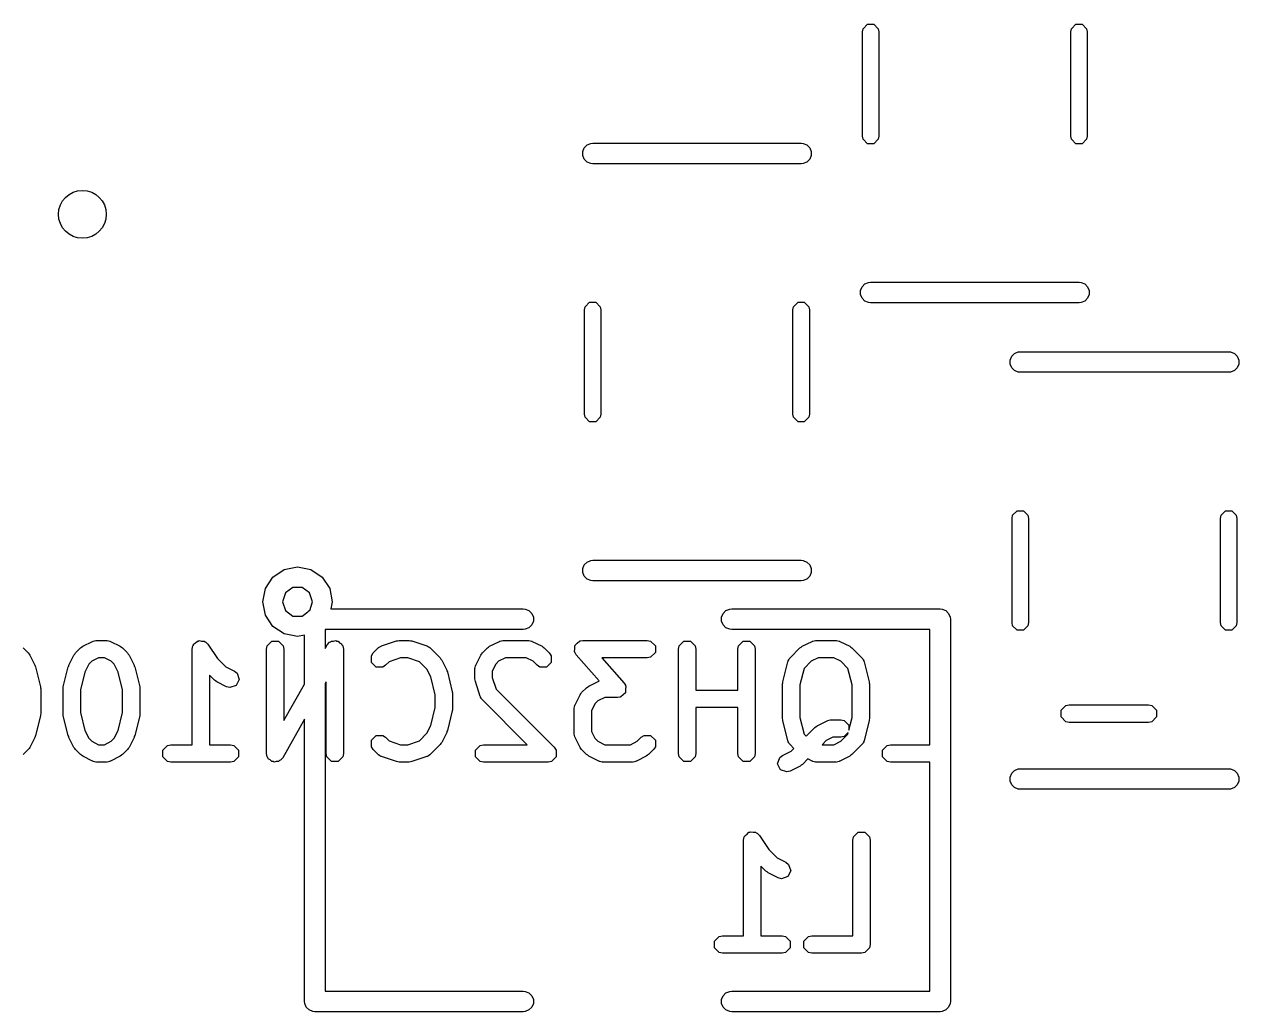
# Model space of a CAD drawing. Extents: x -2.1 to 1.78, y 0.53 to 2.72.
# Drawn here: x -0.9237 to -0.574, y 1.547 to 1.8312 of the extents above; entities that cross this region are included whole.
import ezdxf

# ---------------------------------------------------------------- set-up
doc = ezdxf.new("R2010")
doc.units = 0
doc.header["$MEASUREMENT"] = 0
doc.layers.add('BLACK', color=7, linetype='CONTINUOUS')

msp = doc.modelspace()

# ---------------------------------------------------------------- linework, layer by layer
at = {"layer": 'BLACK', "linetype": 'CONTINUOUS'}
for p, q in [((-0.68236, 1.829), (-0.68218, 1.8299)), ((-0.68236, 1.799), (-0.68236, 1.829)), ((-0.68218, 1.8299), (-0.6809, 1.83118)), ((-0.6809, 1.83118), (-0.6791, 1.83118)), ((-0.6791, 1.83118), (-0.67782, 1.8299)), ((-0.67782, 1.8299), (-0.67764, 1.829)), ((-0.67764, 1.829), (-0.67764, 1.799)), ((-0.62236, 1.829), (-0.62218, 1.8299)), ((-0.62236, 1.799), (-0.62236, 1.829)), ((-0.62218, 1.8299), (-0.6209, 1.83118)), ((-0.6209, 1.83118), (-0.6191, 1.83118)), ((-0.6191, 1.83118), (-0.61782, 1.8299)), ((-0.61782, 1.8299), (-0.61764, 1.829)), ((-0.61764, 1.829), (-0.61764, 1.799)), ((-0.68218, 1.79809), (-0.68236, 1.799)), ((-0.6809, 1.79681), (-0.68218, 1.79809)), ((-0.67782, 1.79809), (-0.6791, 1.79681)), ((-0.67764, 1.799), (-0.67782, 1.79809)), ((-0.62218, 1.79809), (-0.62236, 1.799)), ((-0.6209, 1.79681), (-0.62218, 1.79809)), ((-0.61782, 1.79809), (-0.6191, 1.79681)), ((-0.61764, 1.799), (-0.61782, 1.79809)), ((-0.7629, 1.79457), (-0.76246, 1.79564)), ((-0.7629, 1.79342), (-0.7629, 1.79457)), ((-0.76246, 1.79564), (-0.76164, 1.79645)), ((-0.76164, 1.79645), (-0.76058, 1.79689)), ((-0.76058, 1.79689), (-0.76, 1.79695)), ((-0.76, 1.79695), (-0.7, 1.79695)), ((-0.7, 1.79695), (-0.69942, 1.79689)), ((-0.69942, 1.79689), (-0.69836, 1.79645)), ((-0.69836, 1.79645), (-0.69754, 1.79564)), ((-0.69754, 1.79564), (-0.6971, 1.79457)), ((-0.6971, 1.79457), (-0.6971, 1.79342)), ((-0.6791, 1.79681), (-0.6809, 1.79681)), ((-0.6191, 1.79681), (-0.6209, 1.79681)), ((-0.76246, 1.79236), (-0.7629, 1.79342)), ((-0.76164, 1.79154), (-0.76246, 1.79236)), ((-0.76058, 1.7911), (-0.76164, 1.79154)), ((-0.76, 1.79104), (-0.76058, 1.7911)), ((-0.7, 1.79104), (-0.76, 1.79104)), ((-0.69942, 1.7911), (-0.7, 1.79104)), ((-0.69836, 1.79154), (-0.69942, 1.7911)), ((-0.69754, 1.79236), (-0.69836, 1.79154)), ((-0.6971, 1.79342), (-0.69754, 1.79236)), ((-0.6829, 1.75457), (-0.68246, 1.75564)), ((-0.68246, 1.75564), (-0.68164, 1.75645)), ((-0.68164, 1.75645), (-0.68058, 1.75689)), ((-0.68058, 1.75689), (-0.68, 1.75695)), ((-0.68, 1.75695), (-0.62, 1.75695)), ((-0.62, 1.75695), (-0.61942, 1.75689)), ((-0.61942, 1.75689), (-0.61836, 1.75645)), ((-0.61836, 1.75645), (-0.61754, 1.75564)), ((-0.61754, 1.75564), (-0.6171, 1.75457)), ((-0.6829, 1.75342), (-0.6829, 1.75457)), ((-0.68246, 1.75236), (-0.6829, 1.75342)), ((-0.68164, 1.75154), (-0.68246, 1.75236)), ((-0.61754, 1.75236), (-0.61836, 1.75154)), ((-0.6171, 1.75342), (-0.61754, 1.75236)), ((-0.6171, 1.75457), (-0.6171, 1.75342)), ((-0.76236, 1.749), (-0.76218, 1.7499)), ((-0.76236, 1.719), (-0.76236, 1.749)), ((-0.76218, 1.7499), (-0.7609, 1.75118)), ((-0.7609, 1.75118), (-0.7591, 1.75118)), ((-0.7591, 1.75118), (-0.75782, 1.7499)), ((-0.75782, 1.7499), (-0.75764, 1.749)), ((-0.75764, 1.749), (-0.75764, 1.719)), ((-0.70236, 1.749), (-0.70218, 1.7499)), ((-0.70236, 1.719), (-0.70236, 1.749)), ((-0.70218, 1.7499), (-0.7009, 1.75118)), ((-0.7009, 1.75118), (-0.6991, 1.75118)), ((-0.6991, 1.75118), (-0.69782, 1.7499)), ((-0.69782, 1.7499), (-0.69764, 1.749)), ((-0.69764, 1.749), (-0.69764, 1.719)), ((-0.68058, 1.7511), (-0.68164, 1.75154)), ((-0.68, 1.75104), (-0.68058, 1.7511)), ((-0.62, 1.75104), (-0.68, 1.75104)), ((-0.61942, 1.7511), (-0.62, 1.75104)), ((-0.61836, 1.75154), (-0.61942, 1.7511)), ((-0.63983, 1.73457), (-0.63938, 1.73564)), ((-0.63983, 1.73342), (-0.63983, 1.73457)), ((-0.63938, 1.73564), (-0.63857, 1.73645)), ((-0.63857, 1.73645), (-0.63751, 1.73689)), ((-0.63751, 1.73689), (-0.63693, 1.73695)), ((-0.63693, 1.73695), (-0.57693, 1.73695)), ((-0.57693, 1.73695), (-0.57635, 1.73689)), ((-0.57635, 1.73689), (-0.57529, 1.73645)), ((-0.57529, 1.73645), (-0.57447, 1.73564)), ((-0.57447, 1.73564), (-0.57403, 1.73457)), ((-0.57403, 1.73457), (-0.57403, 1.73342)), ((-0.63938, 1.73236), (-0.63983, 1.73342)), ((-0.63857, 1.73154), (-0.63938, 1.73236)), ((-0.63751, 1.7311), (-0.63857, 1.73154)), ((-0.63693, 1.73104), (-0.63751, 1.7311)), ((-0.57693, 1.73104), (-0.63693, 1.73104)), ((-0.57635, 1.7311), (-0.57693, 1.73104)), ((-0.57529, 1.73154), (-0.57635, 1.7311)), ((-0.57447, 1.73236), (-0.57529, 1.73154)), ((-0.57403, 1.73342), (-0.57447, 1.73236)), ((-0.76218, 1.71809), (-0.76236, 1.719)), ((-0.7609, 1.71681), (-0.76218, 1.71809)), ((-0.7591, 1.71681), (-0.7609, 1.71681)), ((-0.75782, 1.71809), (-0.7591, 1.71681)), ((-0.75764, 1.719), (-0.75782, 1.71809)), ((-0.70218, 1.71809), (-0.70236, 1.719)), ((-0.7009, 1.71681), (-0.70218, 1.71809)), ((-0.6991, 1.71681), (-0.7009, 1.71681)), ((-0.69782, 1.71809), (-0.6991, 1.71681)), ((-0.69764, 1.719), (-0.69782, 1.71809)), ((-0.63929, 1.689), (-0.63911, 1.6899)), ((-0.63929, 1.659), (-0.63929, 1.689)), ((-0.63911, 1.6899), (-0.63783, 1.69118)), ((-0.63783, 1.69118), (-0.63603, 1.69118)), ((-0.63603, 1.69118), (-0.63475, 1.6899)), ((-0.63475, 1.6899), (-0.63457, 1.689)), ((-0.63457, 1.689), (-0.63457, 1.659)), ((-0.57929, 1.689), (-0.57911, 1.6899)), ((-0.57929, 1.659), (-0.57929, 1.689)), ((-0.57911, 1.6899), (-0.57783, 1.69118)), ((-0.57783, 1.69118), (-0.57603, 1.69118)), ((-0.57603, 1.69118), (-0.57475, 1.6899)), ((-0.57475, 1.6899), (-0.57457, 1.689)), ((-0.57457, 1.689), (-0.57457, 1.659)), ((-0.84884, 1.67426), (-0.845, 1.67502)), ((-0.845, 1.67502), (-0.84116, 1.67426)), ((-0.7629, 1.67457), (-0.76246, 1.67564)), ((-0.76246, 1.67564), (-0.76164, 1.67645)), ((-0.76164, 1.67645), (-0.76058, 1.67689)), ((-0.76058, 1.67689), (-0.76, 1.67695)), ((-0.76, 1.67695), (-0.7, 1.67695)), ((-0.7, 1.67695), (-0.69942, 1.67689)), ((-0.69942, 1.67689), (-0.69836, 1.67645)), ((-0.69836, 1.67645), (-0.69754, 1.67564)), ((-0.69754, 1.67564), (-0.6971, 1.67457)), ((-0.85426, 1.66884), (-0.85209, 1.67209)), ((-0.85209, 1.67209), (-0.84884, 1.67426)), ((-0.84116, 1.67426), (-0.83791, 1.67209)), ((-0.83791, 1.67209), (-0.83574, 1.66884)), ((-0.7629, 1.67342), (-0.7629, 1.67457)), ((-0.76246, 1.67236), (-0.7629, 1.67342)), ((-0.76164, 1.67154), (-0.76246, 1.67236)), ((-0.76058, 1.6711), (-0.76164, 1.67154)), ((-0.69836, 1.67154), (-0.69942, 1.6711)), ((-0.69754, 1.67236), (-0.69836, 1.67154)), ((-0.6971, 1.67342), (-0.69754, 1.67236)), ((-0.6971, 1.67457), (-0.6971, 1.67342)), ((-0.85502, 1.665), (-0.85426, 1.66884)), ((-0.84634, 1.66912), (-0.8485, 1.66755)), ((-0.84366, 1.66912), (-0.84634, 1.66912)), ((-0.8415, 1.66755), (-0.84366, 1.66912)), ((-0.83574, 1.66884), (-0.83498, 1.665)), ((-0.76, 1.67104), (-0.76058, 1.6711)), ((-0.7, 1.67104), (-0.76, 1.67104)), ((-0.69942, 1.6711), (-0.7, 1.67104)), ((-0.85426, 1.66116), (-0.85502, 1.665)), ((-0.8485, 1.66755), (-0.84933, 1.665)), ((-0.84933, 1.665), (-0.8485, 1.66245)), ((-0.84067, 1.665), (-0.8415, 1.66755)), ((-0.84147, 1.66252), (-0.84067, 1.665)), ((-0.83498, 1.665), (-0.83538, 1.66295)), ((-0.85209, 1.65791), (-0.85426, 1.66116)), ((-0.8485, 1.66245), (-0.84634, 1.66088)), ((-0.84634, 1.66088), (-0.84366, 1.66088)), ((-0.84366, 1.66088), (-0.84202, 1.66207)), ((-0.84202, 1.66207), (-0.84164, 1.66246)), ((-0.84164, 1.66246), (-0.84147, 1.66252)), ((-0.83538, 1.66295), (-0.78, 1.66295)), ((-0.78, 1.66295), (-0.77942, 1.6629)), ((-0.77942, 1.6629), (-0.77836, 1.66246)), ((-0.77836, 1.66246), (-0.77754, 1.66164)), ((-0.77754, 1.66164), (-0.7771, 1.66058)), ((-0.7229, 1.66058), (-0.72246, 1.66164)), ((-0.72246, 1.66164), (-0.72164, 1.66246)), ((-0.72164, 1.66246), (-0.72058, 1.6629)), ((-0.72058, 1.6629), (-0.72, 1.66295)), ((-0.72, 1.66295), (-0.66, 1.66295)), ((-0.66, 1.66295), (-0.65942, 1.6629)), ((-0.65942, 1.6629), (-0.65836, 1.66246)), ((-0.65836, 1.66246), (-0.65754, 1.66164)), ((-0.65754, 1.66164), (-0.6571, 1.66058)), ((-0.84884, 1.65574), (-0.85209, 1.65791)), ((-0.77836, 1.65754), (-0.77942, 1.6571)), ((-0.77754, 1.65836), (-0.77836, 1.65754)), ((-0.7771, 1.65942), (-0.77754, 1.65836)), ((-0.7771, 1.66058), (-0.7771, 1.65942)), ((-0.7229, 1.65942), (-0.7229, 1.66058)), ((-0.72246, 1.65836), (-0.7229, 1.65942)), ((-0.72164, 1.65754), (-0.72246, 1.65836)), ((-0.72058, 1.6571), (-0.72164, 1.65754)), ((-0.6571, 1.66058), (-0.65705, 1.66)), ((-0.65705, 1.66), (-0.65705, 1.55)), ((-0.63911, 1.65809), (-0.63929, 1.659)), ((-0.63783, 1.65681), (-0.63911, 1.65809)), ((-0.63475, 1.65809), (-0.63603, 1.65681)), ((-0.63457, 1.659), (-0.63475, 1.65809)), ((-0.57911, 1.65809), (-0.57929, 1.659)), ((-0.57783, 1.65681), (-0.57911, 1.65809)), ((-0.57475, 1.65809), (-0.57603, 1.65681)), ((-0.57457, 1.659), (-0.57475, 1.65809)), ((-0.90381, 1.65369), (-0.90342, 1.65377)), ((-0.90342, 1.65377), (-0.90303, 1.65388)), ((-0.90303, 1.65388), (-0.90298, 1.65386)), ((-0.90298, 1.65386), (-0.90286, 1.65388)), ((-0.90286, 1.65388), (-0.9, 1.65388)), ((-0.9, 1.65388), (-0.89988, 1.65386)), ((-0.89988, 1.65386), (-0.89982, 1.65388)), ((-0.89982, 1.65388), (-0.89944, 1.65377)), ((-0.89944, 1.65377), (-0.89904, 1.65369)), ((-0.87356, 1.65369), (-0.87334, 1.65383)), ((-0.87334, 1.65383), (-0.87263, 1.65369)), ((-0.845, 1.65498), (-0.84884, 1.65574)), ((-0.84295, 1.65538), (-0.845, 1.65498)), ((-0.84295, 1.64125), (-0.84295, 1.65538)), ((-0.78, 1.65705), (-0.83705, 1.65705)), ((-0.83705, 1.65705), (-0.83705, 1.65159)), ((-0.8346, 1.65369), (-0.83397, 1.65386)), ((-0.83397, 1.65386), (-0.83367, 1.65369)), ((-0.82079, 1.65232), (-0.8165, 1.65375)), ((-0.8165, 1.65375), (-0.81611, 1.6538)), ((-0.81611, 1.6538), (-0.81571, 1.65388)), ((-0.81571, 1.65388), (-0.81286, 1.65388)), ((-0.81286, 1.65388), (-0.81246, 1.6538)), ((-0.81246, 1.6538), (-0.81207, 1.65375)), ((-0.81207, 1.65375), (-0.80778, 1.65232)), ((-0.78667, 1.65369), (-0.78628, 1.65377)), ((-0.78628, 1.65377), (-0.78589, 1.65388)), ((-0.78589, 1.65388), (-0.78584, 1.65386)), ((-0.78584, 1.65386), (-0.78571, 1.65388)), ((-0.78571, 1.65388), (-0.77857, 1.65388)), ((-0.77942, 1.6571), (-0.78, 1.65705)), ((-0.77857, 1.65388), (-0.77845, 1.65386)), ((-0.77845, 1.65386), (-0.77839, 1.65388)), ((-0.77839, 1.65388), (-0.77801, 1.65377)), ((-0.77801, 1.65377), (-0.77761, 1.65369)), ((-0.7637, 1.65371), (-0.76366, 1.65375)), ((-0.76366, 1.65375), (-0.76355, 1.65374)), ((-0.76355, 1.65374), (-0.76286, 1.65388)), ((-0.76286, 1.65388), (-0.74429, 1.65388)), ((-0.74429, 1.65388), (-0.74333, 1.65369)), ((-0.72, 1.65705), (-0.72058, 1.6571)), ((-0.66295, 1.65705), (-0.72, 1.65705)), ((-0.69667, 1.65369), (-0.69628, 1.65377)), ((-0.69628, 1.65377), (-0.69589, 1.65388)), ((-0.69589, 1.65388), (-0.69584, 1.65386)), ((-0.69584, 1.65386), (-0.69571, 1.65388)), ((-0.69571, 1.65388), (-0.69, 1.65388)), ((-0.69, 1.65388), (-0.68988, 1.65386)), ((-0.68988, 1.65386), (-0.68982, 1.65388)), ((-0.68982, 1.65388), (-0.68944, 1.65377)), ((-0.68944, 1.65377), (-0.68904, 1.65369)), ((-0.66295, 1.62388), (-0.66295, 1.65705)), ((-0.63603, 1.65681), (-0.63783, 1.65681)), ((-0.57603, 1.65681), (-0.57783, 1.65681)), ((-0.92395, 1.65172), (-0.92252, 1.65029)), ((-0.92252, 1.65029), (-0.9223, 1.64996)), ((-0.90913, 1.64996), (-0.90891, 1.65029)), ((-0.90891, 1.65029), (-0.90748, 1.65172)), ((-0.90748, 1.65172), (-0.90715, 1.65194)), ((-0.90715, 1.65194), (-0.90683, 1.65219)), ((-0.90683, 1.65219), (-0.90398, 1.65362)), ((-0.90398, 1.65362), (-0.90385, 1.65365)), ((-0.90385, 1.65365), (-0.90381, 1.65369)), ((-0.89904, 1.65369), (-0.899, 1.65365)), ((-0.899, 1.65365), (-0.89888, 1.65362)), ((-0.89888, 1.65362), (-0.89602, 1.65219)), ((-0.89602, 1.65219), (-0.89571, 1.65194)), ((-0.89571, 1.65194), (-0.89538, 1.65172)), ((-0.89538, 1.65172), (-0.89395, 1.65029)), ((-0.89395, 1.65029), (-0.89372, 1.64996)), ((-0.87536, 1.65138), (-0.87517, 1.65234)), ((-0.87536, 1.62388), (-0.87536, 1.65138)), ((-0.87517, 1.65234), (-0.87498, 1.65252)), ((-0.87498, 1.65252), (-0.87493, 1.65277)), ((-0.87493, 1.65277), (-0.87433, 1.65318)), ((-0.87433, 1.65318), (-0.87381, 1.65369)), ((-0.87381, 1.65369), (-0.87356, 1.65369)), ((-0.87263, 1.65369), (-0.8719, 1.65369)), ((-0.8719, 1.65369), (-0.87172, 1.65351)), ((-0.87172, 1.65351), (-0.87147, 1.65346)), ((-0.87147, 1.65346), (-0.87078, 1.65277)), ((-0.87078, 1.65277), (-0.86806, 1.64869)), ((-0.85393, 1.65138), (-0.85374, 1.65234)), ((-0.85393, 1.62138), (-0.85393, 1.65138)), ((-0.85374, 1.65234), (-0.85239, 1.65369)), ((-0.85239, 1.65369), (-0.85047, 1.65369)), ((-0.85047, 1.65369), (-0.84912, 1.65234)), ((-0.84912, 1.65234), (-0.84893, 1.65138)), ((-0.84893, 1.65138), (-0.84893, 1.6308)), ((-0.83705, 1.65159), (-0.83646, 1.65262)), ((-0.83646, 1.65262), (-0.83582, 1.65336)), ((-0.83582, 1.65336), (-0.83549, 1.65345)), ((-0.83549, 1.65345), (-0.83524, 1.65369)), ((-0.83524, 1.65369), (-0.8346, 1.65369)), ((-0.83367, 1.65369), (-0.83333, 1.65369)), ((-0.83333, 1.65369), (-0.83287, 1.65323)), ((-0.83287, 1.65323), (-0.83231, 1.65291)), ((-0.83231, 1.65291), (-0.83222, 1.65258)), ((-0.83222, 1.65258), (-0.83198, 1.65234)), ((-0.83198, 1.65234), (-0.83179, 1.65138)), ((-0.83179, 1.65138), (-0.83179, 1.62138)), ((-0.82374, 1.64948), (-0.8232, 1.65029)), ((-0.8232, 1.65029), (-0.82177, 1.65172)), ((-0.82177, 1.65172), (-0.82166, 1.65179)), ((-0.82166, 1.65179), (-0.82164, 1.65184)), ((-0.82164, 1.65184), (-0.82129, 1.65204)), ((-0.82129, 1.65204), (-0.82096, 1.65226)), ((-0.82096, 1.65226), (-0.8209, 1.65226)), ((-0.8209, 1.65226), (-0.82079, 1.65232)), ((-0.80778, 1.65232), (-0.80767, 1.65226)), ((-0.80767, 1.65226), (-0.80761, 1.65226)), ((-0.80761, 1.65226), (-0.80728, 1.65204)), ((-0.80728, 1.65204), (-0.80693, 1.65184)), ((-0.80693, 1.65184), (-0.80691, 1.65179)), ((-0.80691, 1.65179), (-0.8068, 1.65172)), ((-0.8068, 1.65172), (-0.80395, 1.64886)), ((-0.79199, 1.64996), (-0.79177, 1.65029)), ((-0.79177, 1.65029), (-0.79034, 1.65172)), ((-0.79034, 1.65172), (-0.79001, 1.65194)), ((-0.79001, 1.65194), (-0.78969, 1.65219)), ((-0.78969, 1.65219), (-0.78683, 1.65362)), ((-0.78683, 1.65362), (-0.78671, 1.65365)), ((-0.78671, 1.65365), (-0.78667, 1.65369)), ((-0.77761, 1.65369), (-0.77757, 1.65365)), ((-0.77757, 1.65365), (-0.77745, 1.65362)), ((-0.77745, 1.65362), (-0.7746, 1.65219)), ((-0.7746, 1.65219), (-0.77428, 1.65194)), ((-0.77428, 1.65194), (-0.77395, 1.65172)), ((-0.77395, 1.65172), (-0.77252, 1.65029)), ((-0.77252, 1.65029), (-0.77198, 1.64948)), ((-0.76523, 1.65058), (-0.76517, 1.65146)), ((-0.76517, 1.65048), (-0.76523, 1.65058)), ((-0.76517, 1.65234), (-0.7651, 1.6524)), ((-0.76517, 1.65146), (-0.76517, 1.65234)), ((-0.76517, 1.65042), (-0.76517, 1.65048)), ((-0.76509, 1.65035), (-0.76517, 1.65042)), ((-0.7651, 1.65249), (-0.76444, 1.65307)), ((-0.7651, 1.6524), (-0.7651, 1.65249)), ((-0.76474, 1.64974), (-0.76509, 1.65035)), ((-0.76444, 1.65307), (-0.76381, 1.65369)), ((-0.76381, 1.65369), (-0.7637, 1.65371)), ((-0.74333, 1.65369), (-0.74198, 1.65234)), ((-0.74198, 1.65042), (-0.74333, 1.64907)), ((-0.74198, 1.65234), (-0.74198, 1.65042)), ((-0.73536, 1.65138), (-0.73517, 1.65234)), ((-0.73536, 1.62138), (-0.73536, 1.65138)), ((-0.73517, 1.65234), (-0.73381, 1.65369)), ((-0.73381, 1.65369), (-0.7319, 1.65369)), ((-0.7319, 1.65369), (-0.73055, 1.65234)), ((-0.73055, 1.65234), (-0.73036, 1.65138)), ((-0.73036, 1.65138), (-0.73036, 1.6396)), ((-0.71821, 1.65138), (-0.71802, 1.65234)), ((-0.71821, 1.6396), (-0.71821, 1.65138)), ((-0.71802, 1.65234), (-0.71667, 1.65369)), ((-0.71667, 1.65369), (-0.71476, 1.65369)), ((-0.71476, 1.65369), (-0.7134, 1.65234)), ((-0.7134, 1.65234), (-0.71321, 1.65138)), ((-0.71321, 1.65138), (-0.71321, 1.62138)), ((-0.7032, 1.64886), (-0.70034, 1.65172)), ((-0.70034, 1.65172), (-0.70001, 1.65194)), ((-0.70001, 1.65194), (-0.69969, 1.65219)), ((-0.69969, 1.65219), (-0.69683, 1.65362)), ((-0.69683, 1.65362), (-0.69671, 1.65365)), ((-0.69671, 1.65365), (-0.69667, 1.65369)), ((-0.68904, 1.65369), (-0.689, 1.65365)), ((-0.689, 1.65365), (-0.68888, 1.65362)), ((-0.68888, 1.65362), (-0.68602, 1.65219)), ((-0.68602, 1.65219), (-0.68571, 1.65194)), ((-0.68571, 1.65194), (-0.68538, 1.65172)), ((-0.68538, 1.65172), (-0.68252, 1.64886)), ((-0.9223, 1.64996), (-0.92205, 1.64964)), ((-0.92205, 1.64964), (-0.92062, 1.64679)), ((-0.92062, 1.64679), (-0.92055, 1.64652)), ((-0.91088, 1.64652), (-0.91081, 1.64679)), ((-0.91081, 1.64679), (-0.90938, 1.64964)), ((-0.90938, 1.64964), (-0.90913, 1.64996)), ((-0.90509, 1.64704), (-0.90621, 1.64479)), ((-0.90423, 1.6479), (-0.90509, 1.64704)), ((-0.90227, 1.64888), (-0.90423, 1.6479)), ((-0.90059, 1.64888), (-0.90227, 1.64888)), ((-0.89862, 1.6479), (-0.90059, 1.64888)), ((-0.89777, 1.64704), (-0.89862, 1.6479)), ((-0.89664, 1.64479), (-0.89777, 1.64704)), ((-0.89372, 1.64996), (-0.89348, 1.64964)), ((-0.89348, 1.64964), (-0.89205, 1.64679)), ((-0.89205, 1.64679), (-0.89198, 1.64652)), ((-0.86806, 1.64869), (-0.86566, 1.64629)), ((-0.82374, 1.64757), (-0.82374, 1.64948)), ((-0.82239, 1.64621), (-0.82374, 1.64757)), ((-0.81966, 1.64676), (-0.82047, 1.64621)), ((-0.81865, 1.64777), (-0.81966, 1.64676)), ((-0.81531, 1.64888), (-0.81865, 1.64777)), ((-0.81326, 1.64888), (-0.81531, 1.64888)), ((-0.80992, 1.64777), (-0.81326, 1.64888)), ((-0.80777, 1.64561), (-0.80992, 1.64777)), ((-0.80395, 1.64886), (-0.80372, 1.64853)), ((-0.80372, 1.64853), (-0.80348, 1.64821)), ((-0.80348, 1.64821), (-0.80205, 1.64536)), ((-0.7937, 1.64666), (-0.79366, 1.64679)), ((-0.79366, 1.64679), (-0.79224, 1.64964)), ((-0.79224, 1.64964), (-0.79199, 1.64996)), ((-0.78795, 1.64704), (-0.78893, 1.64508)), ((-0.78709, 1.6479), (-0.78795, 1.64704)), ((-0.78512, 1.64888), (-0.78709, 1.6479)), ((-0.77916, 1.64888), (-0.78512, 1.64888)), ((-0.7772, 1.6479), (-0.77916, 1.64888)), ((-0.77605, 1.64676), (-0.7772, 1.6479)), ((-0.77524, 1.64621), (-0.77605, 1.64676)), ((-0.77198, 1.64757), (-0.77333, 1.64621)), ((-0.77198, 1.64948), (-0.77198, 1.64757)), ((-0.75816, 1.64222), (-0.76474, 1.64974)), ((-0.74429, 1.64888), (-0.75735, 1.64888)), ((-0.75735, 1.64888), (-0.75098, 1.6416)), ((-0.74333, 1.64907), (-0.74429, 1.64888)), ((-0.70528, 1.64199), (-0.70385, 1.6477)), ((-0.70385, 1.6477), (-0.70374, 1.64795)), ((-0.70374, 1.64805), (-0.70357, 1.64831)), ((-0.70374, 1.64795), (-0.70374, 1.64805)), ((-0.70357, 1.64831), (-0.70344, 1.64858)), ((-0.70344, 1.64858), (-0.70335, 1.64864)), ((-0.70335, 1.64864), (-0.7032, 1.64886)), ((-0.69709, 1.6479), (-0.69917, 1.64582)), ((-0.69512, 1.64888), (-0.69709, 1.6479)), ((-0.69059, 1.64888), (-0.69512, 1.64888)), ((-0.68862, 1.6479), (-0.69059, 1.64888)), ((-0.68654, 1.64582), (-0.68862, 1.6479)), ((-0.68252, 1.64886), (-0.68237, 1.64864)), ((-0.68237, 1.64864), (-0.68228, 1.64858)), ((-0.68228, 1.64858), (-0.68215, 1.64831)), ((-0.68215, 1.64831), (-0.68198, 1.64805)), ((-0.68198, 1.64805), (-0.68198, 1.64795)), ((-0.68198, 1.64795), (-0.68186, 1.6477)), ((-0.68186, 1.6477), (-0.68043, 1.64199)), ((-0.92055, 1.64652), (-0.92043, 1.64627)), ((-0.92043, 1.64627), (-0.919, 1.64056)), ((-0.91243, 1.64056), (-0.911, 1.64627)), ((-0.911, 1.64627), (-0.91088, 1.64652)), ((-0.90621, 1.64479), (-0.9075, 1.63965)), ((-0.89536, 1.63965), (-0.89664, 1.64479)), ((-0.89198, 1.64652), (-0.89186, 1.64627)), ((-0.89186, 1.64627), (-0.89043, 1.64056)), ((-0.86891, 1.64247), (-0.87036, 1.64392)), ((-0.87036, 1.64392), (-0.87036, 1.62388)), ((-0.86566, 1.64629), (-0.86317, 1.64505)), ((-0.86317, 1.64505), (-0.8624, 1.64445)), ((-0.8624, 1.64445), (-0.86179, 1.64263)), ((-0.82047, 1.64621), (-0.82239, 1.64621)), ((-0.80664, 1.64337), (-0.80777, 1.64561)), ((-0.80536, 1.63822), (-0.80664, 1.64337)), ((-0.80205, 1.64536), (-0.80198, 1.64509)), ((-0.80198, 1.64509), (-0.80186, 1.64484)), ((-0.80186, 1.64484), (-0.80043, 1.63913)), ((-0.79393, 1.64567), (-0.7939, 1.64579)), ((-0.79393, 1.64281), (-0.79393, 1.64567)), ((-0.79392, 1.64584), (-0.79382, 1.64623)), ((-0.7939, 1.64579), (-0.79392, 1.64584)), ((-0.79382, 1.64623), (-0.79374, 1.64662)), ((-0.79374, 1.64662), (-0.7937, 1.64666)), ((-0.78893, 1.64508), (-0.78893, 1.64322)), ((-0.77333, 1.64621), (-0.77524, 1.64621)), ((-0.69917, 1.64582), (-0.70036, 1.64107)), ((-0.68536, 1.64107), (-0.68654, 1.64582)), ((-0.919, 1.64056), (-0.91899, 1.64025)), ((-0.91899, 1.64025), (-0.91893, 1.63995)), ((-0.91893, 1.63995), (-0.91893, 1.63281)), ((-0.9125, 1.63995), (-0.91244, 1.64025)), ((-0.9125, 1.63281), (-0.9125, 1.63995)), ((-0.91244, 1.64025), (-0.91243, 1.64056)), ((-0.89043, 1.64056), (-0.89042, 1.64025)), ((-0.89042, 1.64025), (-0.89036, 1.63995)), ((-0.89036, 1.63995), (-0.89036, 1.63281)), ((-0.86858, 1.64225), (-0.86891, 1.64247)), ((-0.86826, 1.642), (-0.86858, 1.64225)), ((-0.8654, 1.64057), (-0.86826, 1.642)), ((-0.86446, 1.64032), (-0.8654, 1.64057)), ((-0.86265, 1.64092), (-0.86446, 1.64032)), ((-0.86179, 1.64263), (-0.86265, 1.64092)), ((-0.84893, 1.6308), (-0.84295, 1.64125)), ((-0.83679, 1.64197), (-0.83705, 1.64151)), ((-0.83705, 1.64151), (-0.83705, 1.55295)), ((-0.83679, 1.62138), (-0.83679, 1.64197)), ((-0.79385, 1.64242), (-0.79393, 1.64281)), ((-0.7938, 1.64202), (-0.79385, 1.64242)), ((-0.79237, 1.63773), (-0.7938, 1.64202)), ((-0.78893, 1.64322), (-0.78781, 1.63987)), ((-0.78781, 1.63987), (-0.77109, 1.62315)), ((-0.7632, 1.63886), (-0.76177, 1.64029)), ((-0.76177, 1.64029), (-0.76143, 1.64051)), ((-0.76143, 1.64051), (-0.76112, 1.64076)), ((-0.76112, 1.64076), (-0.75826, 1.64219)), ((-0.75826, 1.64219), (-0.75816, 1.64222)), ((-0.75098, 1.6416), (-0.75062, 1.64098)), ((-0.75062, 1.64098), (-0.75055, 1.64091)), ((-0.75055, 1.64091), (-0.75055, 1.64086)), ((-0.75055, 1.64086), (-0.75049, 1.64075)), ((-0.75049, 1.64075), (-0.75055, 1.63988)), ((-0.75055, 1.63988), (-0.75055, 1.639)), ((-0.70536, 1.64138), (-0.7053, 1.64168)), ((-0.70536, 1.63138), (-0.70536, 1.64138)), ((-0.7053, 1.64168), (-0.70528, 1.64199)), ((-0.70036, 1.64107), (-0.70036, 1.63169)), ((-0.68536, 1.63169), (-0.68536, 1.64107)), ((-0.68043, 1.64199), (-0.68042, 1.64168)), ((-0.68042, 1.64168), (-0.68036, 1.64138)), ((-0.68036, 1.64138), (-0.68036, 1.63138)), ((-0.9075, 1.63965), (-0.9075, 1.63312)), ((-0.89536, 1.63312), (-0.89536, 1.63965)), ((-0.80536, 1.63455), (-0.80536, 1.63822)), ((-0.80043, 1.63913), (-0.80042, 1.63882)), ((-0.80042, 1.63882), (-0.80036, 1.63852)), ((-0.80036, 1.63852), (-0.80036, 1.63424)), ((-0.79231, 1.63762), (-0.79237, 1.63773)), ((-0.79231, 1.63757), (-0.79231, 1.63762)), ((-0.79209, 1.63723), (-0.79231, 1.63757)), ((-0.79189, 1.63689), (-0.79209, 1.63723)), ((-0.79184, 1.63686), (-0.79189, 1.63689)), ((-0.79177, 1.63676), (-0.79184, 1.63686)), ((-0.77889, 1.62388), (-0.79177, 1.63676)), ((-0.76509, 1.63536), (-0.76366, 1.63821)), ((-0.76366, 1.63821), (-0.76342, 1.63853)), ((-0.76342, 1.63853), (-0.7632, 1.63886)), ((-0.75852, 1.63647), (-0.75937, 1.63561)), ((-0.75655, 1.63745), (-0.75852, 1.63647)), ((-0.75286, 1.63745), (-0.75655, 1.63745)), ((-0.75216, 1.63759), (-0.75286, 1.63745)), ((-0.75206, 1.63758), (-0.75216, 1.63759)), ((-0.75202, 1.63762), (-0.75206, 1.63758)), ((-0.7519, 1.63764), (-0.75202, 1.63762)), ((-0.75128, 1.63827), (-0.7519, 1.63764)), ((-0.75062, 1.63884), (-0.75128, 1.63827)), ((-0.75061, 1.63893), (-0.75062, 1.63884)), ((-0.75055, 1.639), (-0.75061, 1.63893)), ((-0.73036, 1.6396), (-0.71821, 1.6396)), ((-0.91893, 1.63281), (-0.91899, 1.63251)), ((-0.91244, 1.63251), (-0.9125, 1.63281)), ((-0.9075, 1.63312), (-0.90621, 1.62797)), ((-0.89664, 1.62797), (-0.89536, 1.63312)), ((-0.89036, 1.63281), (-0.89042, 1.63251)), ((-0.80664, 1.6294), (-0.80536, 1.63455)), ((-0.80043, 1.63363), (-0.80186, 1.62792)), ((-0.80042, 1.63394), (-0.80043, 1.63363)), ((-0.80036, 1.63424), (-0.80042, 1.63394)), ((-0.76536, 1.63424), (-0.76533, 1.63436)), ((-0.76536, 1.6271), (-0.76536, 1.63424)), ((-0.76535, 1.63442), (-0.76525, 1.6348)), ((-0.76533, 1.63436), (-0.76535, 1.63442)), ((-0.76525, 1.6348), (-0.76517, 1.6352)), ((-0.76517, 1.6352), (-0.76513, 1.63524)), ((-0.76513, 1.63524), (-0.76509, 1.63536)), ((-0.75937, 1.63561), (-0.76036, 1.63365)), ((-0.76036, 1.63365), (-0.76036, 1.62769)), ((-0.71821, 1.6346), (-0.73036, 1.6346)), ((-0.73036, 1.6346), (-0.73036, 1.62138)), ((-0.71821, 1.62138), (-0.71821, 1.6346)), ((-0.62517, 1.63377), (-0.62381, 1.63512)), ((-0.62517, 1.63185), (-0.62517, 1.63377)), ((-0.62381, 1.63512), (-0.62286, 1.63531)), ((-0.62286, 1.63531), (-0.6, 1.63531)), ((-0.6, 1.63531), (-0.59904, 1.63512)), ((-0.59904, 1.63512), (-0.59769, 1.63377)), ((-0.59769, 1.63377), (-0.59769, 1.63185)), ((-0.919, 1.6322), (-0.92043, 1.62649)), ((-0.91899, 1.63251), (-0.919, 1.6322)), ((-0.91243, 1.6322), (-0.91244, 1.63251)), ((-0.911, 1.62649), (-0.91243, 1.6322)), ((-0.89043, 1.6322), (-0.89186, 1.62649)), ((-0.89042, 1.63251), (-0.89043, 1.6322)), ((-0.84295, 1.63118), (-0.84926, 1.62014)), ((-0.84295, 1.55), (-0.84295, 1.63118)), ((-0.80777, 1.62715), (-0.80664, 1.6294)), ((-0.7053, 1.63108), (-0.70536, 1.63138)), ((-0.70528, 1.63078), (-0.7053, 1.63108)), ((-0.70385, 1.62506), (-0.70528, 1.63078)), ((-0.70036, 1.63169), (-0.69917, 1.62695)), ((-0.69572, 1.62909), (-0.6954, 1.62933)), ((-0.6954, 1.62933), (-0.69255, 1.63076)), ((-0.69255, 1.63076), (-0.69243, 1.63079)), ((-0.69243, 1.63079), (-0.69239, 1.63083)), ((-0.69239, 1.63083), (-0.69199, 1.63091)), ((-0.69199, 1.63091), (-0.69161, 1.63102)), ((-0.69161, 1.63102), (-0.69155, 1.631)), ((-0.69155, 1.631), (-0.69143, 1.63102)), ((-0.69143, 1.63102), (-0.68857, 1.63102)), ((-0.68857, 1.63102), (-0.68761, 1.63083)), ((-0.68761, 1.63083), (-0.68626, 1.62948)), ((-0.68626, 1.62807), (-0.68536, 1.63169)), ((-0.68626, 1.62948), (-0.68626, 1.62807)), ((-0.68043, 1.63078), (-0.68186, 1.62506)), ((-0.68042, 1.63108), (-0.68043, 1.63078)), ((-0.68036, 1.63138), (-0.68042, 1.63108)), ((-0.62381, 1.6305), (-0.62517, 1.63185)), ((-0.62286, 1.63031), (-0.62381, 1.6305)), ((-0.6, 1.63031), (-0.62286, 1.63031)), ((-0.59904, 1.6305), (-0.6, 1.63031)), ((-0.59769, 1.63185), (-0.59904, 1.6305)), ((-0.92062, 1.62598), (-0.92205, 1.62312)), ((-0.92055, 1.62624), (-0.92062, 1.62598)), ((-0.92043, 1.62649), (-0.92055, 1.62624)), ((-0.91088, 1.62624), (-0.911, 1.62649)), ((-0.91081, 1.62598), (-0.91088, 1.62624)), ((-0.90938, 1.62312), (-0.91081, 1.62598)), ((-0.90621, 1.62797), (-0.90509, 1.62572)), ((-0.89777, 1.62572), (-0.89664, 1.62797)), ((-0.89205, 1.62598), (-0.89348, 1.62312)), ((-0.89198, 1.62624), (-0.89205, 1.62598)), ((-0.89186, 1.62649), (-0.89198, 1.62624)), ((-0.82374, 1.6252), (-0.82239, 1.62655)), ((-0.82239, 1.62655), (-0.82047, 1.62655)), ((-0.82047, 1.62655), (-0.81966, 1.62601)), ((-0.81966, 1.62601), (-0.81865, 1.625)), ((-0.80992, 1.625), (-0.80777, 1.62715)), ((-0.80205, 1.62741), (-0.80348, 1.62455)), ((-0.80198, 1.62767), (-0.80205, 1.62741)), ((-0.80186, 1.62792), (-0.80198, 1.62767)), ((-0.76533, 1.62697), (-0.76536, 1.6271)), ((-0.76535, 1.62692), (-0.76533, 1.62697)), ((-0.76525, 1.62653), (-0.76535, 1.62692)), ((-0.76517, 1.62614), (-0.76525, 1.62653)), ((-0.76513, 1.6261), (-0.76517, 1.62614)), ((-0.76509, 1.62598), (-0.76513, 1.6261)), ((-0.76366, 1.62312), (-0.76509, 1.62598)), ((-0.76036, 1.62769), (-0.75937, 1.62572)), ((-0.7472, 1.62486), (-0.74605, 1.62601)), ((-0.74605, 1.62601), (-0.74524, 1.62655)), ((-0.74524, 1.62655), (-0.74333, 1.62655)), ((-0.74333, 1.62655), (-0.74198, 1.6252)), ((-0.69917, 1.62695), (-0.69857, 1.62635)), ((-0.69857, 1.62635), (-0.69605, 1.62886)), ((-0.69605, 1.62886), (-0.69572, 1.62909)), ((-0.69084, 1.62602), (-0.6928, 1.62504)), ((-0.68857, 1.62602), (-0.69084, 1.62602)), ((-0.68862, 1.62486), (-0.68654, 1.62695)), ((-0.68761, 1.62621), (-0.68857, 1.62602)), ((-0.68643, 1.6274), (-0.68761, 1.62621)), ((-0.68654, 1.62695), (-0.68643, 1.6274)), ((-0.92252, 1.62247), (-0.92395, 1.62104)), ((-0.9223, 1.6228), (-0.92252, 1.62247)), ((-0.92205, 1.62312), (-0.9223, 1.6228)), ((-0.90913, 1.6228), (-0.90938, 1.62312)), ((-0.90891, 1.62247), (-0.90913, 1.6228)), ((-0.90748, 1.62104), (-0.90891, 1.62247)), ((-0.90509, 1.62572), (-0.90423, 1.62486)), ((-0.90423, 1.62486), (-0.90227, 1.62388)), ((-0.90227, 1.62388), (-0.90059, 1.62388)), ((-0.90059, 1.62388), (-0.89862, 1.62486)), ((-0.89862, 1.62486), (-0.89777, 1.62572)), ((-0.89395, 1.62247), (-0.89538, 1.62104)), ((-0.89372, 1.6228), (-0.89395, 1.62247)), ((-0.89348, 1.62312), (-0.89372, 1.6228)), ((-0.88374, 1.62234), (-0.88239, 1.62369)), ((-0.88374, 1.62042), (-0.88374, 1.62234)), ((-0.88239, 1.62369), (-0.88143, 1.62388)), ((-0.88143, 1.62388), (-0.87536, 1.62388)), ((-0.87036, 1.62388), (-0.86429, 1.62388)), ((-0.86429, 1.62388), (-0.86333, 1.62369)), ((-0.86333, 1.62369), (-0.86198, 1.62234)), ((-0.86198, 1.62234), (-0.86198, 1.62042)), ((-0.82374, 1.62328), (-0.82374, 1.6252)), ((-0.8232, 1.62247), (-0.82374, 1.62328)), ((-0.82177, 1.62104), (-0.8232, 1.62247)), ((-0.81865, 1.625), (-0.81531, 1.62388)), ((-0.81531, 1.62388), (-0.81326, 1.62388)), ((-0.81326, 1.62388), (-0.80992, 1.625)), ((-0.80395, 1.6239), (-0.8068, 1.62104)), ((-0.80372, 1.62423), (-0.80395, 1.6239)), ((-0.80348, 1.62455), (-0.80372, 1.62423)), ((-0.79374, 1.62234), (-0.79239, 1.62369)), ((-0.79374, 1.62042), (-0.79374, 1.62234)), ((-0.79239, 1.62369), (-0.79143, 1.62388)), ((-0.79143, 1.62388), (-0.77889, 1.62388)), ((-0.77109, 1.62315), (-0.77055, 1.62234)), ((-0.77055, 1.62234), (-0.77055, 1.62234)), ((-0.77055, 1.62234), (-0.77055, 1.62042)), ((-0.76342, 1.6228), (-0.76366, 1.62312)), ((-0.7632, 1.62247), (-0.76342, 1.6228)), ((-0.76177, 1.62104), (-0.7632, 1.62247)), ((-0.75937, 1.62572), (-0.75852, 1.62486)), ((-0.75852, 1.62486), (-0.75655, 1.62388)), ((-0.75655, 1.62388), (-0.74916, 1.62388)), ((-0.74916, 1.62388), (-0.7472, 1.62486)), ((-0.74252, 1.62247), (-0.74395, 1.62104)), ((-0.74198, 1.62328), (-0.74252, 1.62247)), ((-0.74198, 1.6252), (-0.74198, 1.62328)), ((-0.70374, 1.62482), (-0.70385, 1.62506)), ((-0.70374, 1.62471), (-0.70374, 1.62482)), ((-0.70357, 1.62446), (-0.70374, 1.62471)), ((-0.70344, 1.62418), (-0.70357, 1.62446)), ((-0.70335, 1.62412), (-0.70344, 1.62418)), ((-0.7032, 1.6239), (-0.70335, 1.62412)), ((-0.70211, 1.62281), (-0.7032, 1.6239)), ((-0.70291, 1.62201), (-0.70211, 1.62281)), ((-0.6928, 1.62504), (-0.69396, 1.62388)), ((-0.69396, 1.62388), (-0.69059, 1.62388)), ((-0.69059, 1.62388), (-0.68862, 1.62486)), ((-0.68252, 1.6239), (-0.68538, 1.62104)), ((-0.68237, 1.62412), (-0.68252, 1.6239)), ((-0.68228, 1.62418), (-0.68237, 1.62412)), ((-0.68215, 1.62446), (-0.68228, 1.62418)), ((-0.68198, 1.62471), (-0.68215, 1.62446)), ((-0.68186, 1.62506), (-0.68198, 1.62482)), ((-0.68198, 1.62482), (-0.68198, 1.62471)), ((-0.6766, 1.62234), (-0.67524, 1.62369)), ((-0.6766, 1.62042), (-0.6766, 1.62234)), ((-0.67524, 1.62369), (-0.67429, 1.62388)), ((-0.67429, 1.62388), (-0.66295, 1.62388)), ((-0.90715, 1.62082), (-0.90748, 1.62104)), ((-0.90683, 1.62057), (-0.90715, 1.62082)), ((-0.90398, 1.61915), (-0.90683, 1.62057)), ((-0.90385, 1.61911), (-0.90398, 1.61915)), ((-0.90381, 1.61907), (-0.90385, 1.61911)), ((-0.90342, 1.61899), (-0.90381, 1.61907)), ((-0.90303, 1.61889), (-0.90342, 1.61899)), ((-0.90298, 1.61891), (-0.90303, 1.61889)), ((-0.90286, 1.61888), (-0.90298, 1.61891)), ((-0.9, 1.61888), (-0.90286, 1.61888)), ((-0.89988, 1.61891), (-0.9, 1.61888)), ((-0.89982, 1.61889), (-0.89988, 1.61891)), ((-0.89944, 1.61899), (-0.89982, 1.61889)), ((-0.89904, 1.61907), (-0.89944, 1.61899)), ((-0.899, 1.61911), (-0.89904, 1.61907)), ((-0.89888, 1.61915), (-0.899, 1.61911)), ((-0.89602, 1.62057), (-0.89888, 1.61915)), ((-0.89571, 1.62082), (-0.89602, 1.62057)), ((-0.89538, 1.62104), (-0.89571, 1.62082)), ((-0.88239, 1.61907), (-0.88374, 1.62042)), ((-0.88143, 1.61888), (-0.88239, 1.61907)), ((-0.86429, 1.61888), (-0.88143, 1.61888)), ((-0.86333, 1.61907), (-0.86429, 1.61888)), ((-0.86198, 1.62042), (-0.86333, 1.61907)), ((-0.85374, 1.62042), (-0.85393, 1.62138)), ((-0.8535, 1.62018), (-0.85374, 1.62042)), ((-0.85341, 1.61985), (-0.8535, 1.62018)), ((-0.85284, 1.61953), (-0.85341, 1.61985)), ((-0.85239, 1.61907), (-0.85284, 1.61953)), ((-0.85204, 1.61907), (-0.85239, 1.61907)), ((-0.85174, 1.6189), (-0.85204, 1.61907)), ((-0.85112, 1.61907), (-0.85174, 1.6189)), ((-0.85047, 1.61907), (-0.85112, 1.61907)), ((-0.85023, 1.61931), (-0.85047, 1.61907)), ((-0.8499, 1.6194), (-0.85023, 1.61931)), ((-0.84926, 1.62014), (-0.8499, 1.6194)), ((-0.8366, 1.62042), (-0.83679, 1.62138)), ((-0.83524, 1.61907), (-0.8366, 1.62042)), ((-0.83333, 1.61907), (-0.83524, 1.61907)), ((-0.83198, 1.62042), (-0.83333, 1.61907)), ((-0.83179, 1.62138), (-0.83198, 1.62042)), ((-0.82166, 1.62097), (-0.82177, 1.62104)), ((-0.82164, 1.62092), (-0.82166, 1.62097)), ((-0.82129, 1.62072), (-0.82164, 1.62092)), ((-0.82096, 1.6205), (-0.82129, 1.62072)), ((-0.8209, 1.6205), (-0.82096, 1.6205)), ((-0.82079, 1.62044), (-0.8209, 1.6205)), ((-0.8165, 1.61901), (-0.82079, 1.62044)), ((-0.81611, 1.61896), (-0.8165, 1.61901)), ((-0.81571, 1.61888), (-0.81611, 1.61896)), ((-0.81286, 1.61888), (-0.81571, 1.61888)), ((-0.81246, 1.61896), (-0.81286, 1.61888)), ((-0.81207, 1.61901), (-0.81246, 1.61896)), ((-0.80778, 1.62044), (-0.81207, 1.61901)), ((-0.80767, 1.6205), (-0.80778, 1.62044)), ((-0.80761, 1.6205), (-0.80767, 1.6205)), ((-0.80728, 1.62072), (-0.80761, 1.6205)), ((-0.80693, 1.62092), (-0.80728, 1.62072)), ((-0.80691, 1.62097), (-0.80693, 1.62092)), ((-0.8068, 1.62104), (-0.80691, 1.62097)), ((-0.79239, 1.61907), (-0.79374, 1.62042)), ((-0.79143, 1.61888), (-0.79239, 1.61907)), ((-0.77286, 1.61888), (-0.79143, 1.61888)), ((-0.7719, 1.61907), (-0.77286, 1.61888)), ((-0.77055, 1.62042), (-0.7719, 1.61907)), ((-0.76143, 1.62082), (-0.76177, 1.62104)), ((-0.76112, 1.62057), (-0.76143, 1.62082)), ((-0.75826, 1.61915), (-0.76112, 1.62057)), ((-0.75814, 1.61911), (-0.75826, 1.61915)), ((-0.7581, 1.61907), (-0.75814, 1.61911)), ((-0.75771, 1.61899), (-0.7581, 1.61907)), ((-0.75732, 1.61889), (-0.75771, 1.61899)), ((-0.75727, 1.61891), (-0.75732, 1.61889)), ((-0.75714, 1.61888), (-0.75727, 1.61891)), ((-0.74857, 1.61888), (-0.75714, 1.61888)), ((-0.74845, 1.61891), (-0.74857, 1.61888)), ((-0.74839, 1.61889), (-0.74845, 1.61891)), ((-0.74801, 1.61899), (-0.74839, 1.61889)), ((-0.74761, 1.61907), (-0.74801, 1.61899)), ((-0.74757, 1.61911), (-0.74761, 1.61907)), ((-0.74745, 1.61915), (-0.74757, 1.61911)), ((-0.7446, 1.62057), (-0.74745, 1.61915)), ((-0.74428, 1.62082), (-0.7446, 1.62057)), ((-0.74395, 1.62104), (-0.74428, 1.62082)), ((-0.73517, 1.62042), (-0.73536, 1.62138)), ((-0.73381, 1.61907), (-0.73517, 1.62042)), ((-0.7319, 1.61907), (-0.73381, 1.61907)), ((-0.73055, 1.62042), (-0.7319, 1.61907)), ((-0.73036, 1.62138), (-0.73055, 1.62042)), ((-0.71802, 1.62042), (-0.71821, 1.62138)), ((-0.71667, 1.61907), (-0.71802, 1.62042)), ((-0.71476, 1.61907), (-0.71667, 1.61907)), ((-0.7134, 1.62042), (-0.71476, 1.61907)), ((-0.71321, 1.62138), (-0.7134, 1.62042)), ((-0.70678, 1.61835), (-0.70617, 1.62016)), ((-0.70617, 1.62016), (-0.7054, 1.62076)), ((-0.7054, 1.62076), (-0.70291, 1.62201)), ((-0.69808, 1.61977), (-0.69966, 1.61819)), ((-0.69683, 1.61915), (-0.69808, 1.61977)), ((-0.69671, 1.61911), (-0.69683, 1.61915)), ((-0.69667, 1.61907), (-0.69671, 1.61911)), ((-0.69628, 1.61899), (-0.69667, 1.61907)), ((-0.69589, 1.61889), (-0.69628, 1.61899)), ((-0.69584, 1.61891), (-0.69589, 1.61889)), ((-0.69571, 1.61888), (-0.69584, 1.61891)), ((-0.69, 1.61888), (-0.69571, 1.61888)), ((-0.68988, 1.61891), (-0.69, 1.61888)), ((-0.68982, 1.61889), (-0.68988, 1.61891)), ((-0.68944, 1.61899), (-0.68982, 1.61889)), ((-0.68904, 1.61907), (-0.68944, 1.61899)), ((-0.689, 1.61911), (-0.68904, 1.61907)), ((-0.68888, 1.61915), (-0.689, 1.61911)), ((-0.68602, 1.62057), (-0.68888, 1.61915)), ((-0.68571, 1.62082), (-0.68602, 1.62057)), ((-0.68538, 1.62104), (-0.68571, 1.62082)), ((-0.67524, 1.61907), (-0.6766, 1.62042)), ((-0.67429, 1.61888), (-0.67524, 1.61907)), ((-0.66295, 1.61888), (-0.67429, 1.61888)), ((-0.66295, 1.55295), (-0.66295, 1.61888)), ((-0.70592, 1.61664), (-0.70678, 1.61835)), ((-0.70411, 1.61603), (-0.70592, 1.61664)), ((-0.70317, 1.61629), (-0.70411, 1.61603)), ((-0.70031, 1.61772), (-0.70317, 1.61629)), ((-0.69999, 1.61796), (-0.70031, 1.61772)), ((-0.69966, 1.61819), (-0.69999, 1.61796)), ((-0.63983, 1.61457), (-0.63938, 1.61564)), ((-0.63938, 1.61564), (-0.63857, 1.61645)), ((-0.63857, 1.61645), (-0.63751, 1.61689)), ((-0.63751, 1.61689), (-0.63693, 1.61695)), ((-0.63693, 1.61695), (-0.57693, 1.61695)), ((-0.57693, 1.61695), (-0.57635, 1.61689)), ((-0.57635, 1.61689), (-0.57529, 1.61645)), ((-0.57529, 1.61645), (-0.57447, 1.61564)), ((-0.57447, 1.61564), (-0.57403, 1.61457)), ((-0.63983, 1.61342), (-0.63983, 1.61457)), ((-0.63938, 1.61236), (-0.63983, 1.61342)), ((-0.63857, 1.61154), (-0.63938, 1.61236)), ((-0.57447, 1.61236), (-0.57529, 1.61154)), ((-0.57403, 1.61342), (-0.57447, 1.61236)), ((-0.57403, 1.61457), (-0.57403, 1.61342)), ((-0.63751, 1.6111), (-0.63857, 1.61154)), ((-0.63693, 1.61104), (-0.63751, 1.6111)), ((-0.57693, 1.61104), (-0.63693, 1.61104)), ((-0.57635, 1.6111), (-0.57693, 1.61104)), ((-0.57529, 1.61154), (-0.57635, 1.6111)), ((-0.71615, 1.59777), (-0.71554, 1.59818)), ((-0.71554, 1.59818), (-0.71503, 1.59869)), ((-0.71503, 1.59869), (-0.71477, 1.59869)), ((-0.71477, 1.59869), (-0.71456, 1.59883)), ((-0.71456, 1.59883), (-0.71384, 1.59869)), ((-0.71384, 1.59869), (-0.71312, 1.59869)), ((-0.71312, 1.59869), (-0.71293, 1.59851)), ((-0.71293, 1.59851), (-0.71268, 1.59846)), ((-0.71268, 1.59846), (-0.71199, 1.59777)), ((-0.68495, 1.59734), (-0.6836, 1.59869)), ((-0.6836, 1.59869), (-0.68169, 1.59869)), ((-0.68169, 1.59869), (-0.68033, 1.59734)), ((-0.71657, 1.59638), (-0.71638, 1.59734)), ((-0.71657, 1.56888), (-0.71657, 1.59638)), ((-0.71638, 1.59734), (-0.7162, 1.59752)), ((-0.7162, 1.59752), (-0.71615, 1.59777)), ((-0.71199, 1.59777), (-0.70927, 1.59369)), ((-0.68514, 1.59638), (-0.68495, 1.59734)), ((-0.68514, 1.56888), (-0.68514, 1.59638)), ((-0.68033, 1.59734), (-0.68014, 1.59638)), ((-0.68014, 1.59638), (-0.68014, 1.56638)), ((-0.70927, 1.59369), (-0.70688, 1.59129)), ((-0.70688, 1.59129), (-0.70438, 1.59005)), ((-0.71013, 1.58747), (-0.71157, 1.58892)), ((-0.71157, 1.58892), (-0.71157, 1.56888)), ((-0.70979, 1.58725), (-0.71013, 1.58747)), ((-0.70438, 1.59005), (-0.70361, 1.58945)), ((-0.70301, 1.58763), (-0.70386, 1.58592)), ((-0.70361, 1.58945), (-0.70301, 1.58763)), ((-0.70948, 1.587), (-0.70979, 1.58725)), ((-0.70662, 1.58557), (-0.70948, 1.587)), ((-0.70568, 1.58532), (-0.70662, 1.58557)), ((-0.70386, 1.58592), (-0.70568, 1.58532)), ((-0.72495, 1.56734), (-0.7236, 1.56869)), ((-0.72495, 1.56542), (-0.72495, 1.56734)), ((-0.7236, 1.56869), (-0.72264, 1.56888)), ((-0.72264, 1.56888), (-0.71657, 1.56888)), ((-0.71157, 1.56888), (-0.7055, 1.56888)), ((-0.7055, 1.56888), (-0.70454, 1.56869)), ((-0.70454, 1.56869), (-0.70319, 1.56734)), ((-0.70319, 1.56734), (-0.70319, 1.56542)), ((-0.69924, 1.56734), (-0.69789, 1.56869)), ((-0.69924, 1.56542), (-0.69924, 1.56734)), ((-0.69789, 1.56869), (-0.69693, 1.56888)), ((-0.69693, 1.56888), (-0.68514, 1.56888)), ((-0.68014, 1.56638), (-0.68033, 1.56542)), ((-0.7236, 1.56407), (-0.72495, 1.56542)), ((-0.72264, 1.56388), (-0.7236, 1.56407)), ((-0.7055, 1.56388), (-0.72264, 1.56388)), ((-0.70454, 1.56407), (-0.7055, 1.56388)), ((-0.70319, 1.56542), (-0.70454, 1.56407)), ((-0.69789, 1.56407), (-0.69924, 1.56542)), ((-0.69693, 1.56388), (-0.69789, 1.56407)), ((-0.68264, 1.56388), (-0.69693, 1.56388)), ((-0.68169, 1.56407), (-0.68264, 1.56388)), ((-0.68033, 1.56542), (-0.68169, 1.56407)), ((-0.83705, 1.55295), (-0.78, 1.55295)), ((-0.78, 1.55295), (-0.77942, 1.5529)), ((-0.77942, 1.5529), (-0.77836, 1.55246)), ((-0.77836, 1.55246), (-0.77754, 1.55164)), ((-0.72246, 1.55164), (-0.72164, 1.55246)), ((-0.72164, 1.55246), (-0.72058, 1.5529)), ((-0.72058, 1.5529), (-0.72, 1.55295)), ((-0.72, 1.55295), (-0.66295, 1.55295)), ((-0.8429, 1.54942), (-0.84295, 1.55)), ((-0.84246, 1.54836), (-0.8429, 1.54942)), ((-0.77754, 1.55164), (-0.7771, 1.55058)), ((-0.7771, 1.54942), (-0.77754, 1.54836)), ((-0.7771, 1.55058), (-0.7771, 1.54942)), ((-0.7229, 1.55058), (-0.72246, 1.55164)), ((-0.7229, 1.54942), (-0.7229, 1.55058)), ((-0.72246, 1.54836), (-0.7229, 1.54942)), ((-0.6571, 1.54942), (-0.65754, 1.54836)), ((-0.65705, 1.55), (-0.6571, 1.54942)), ((-0.84164, 1.54754), (-0.84246, 1.54836)), ((-0.84058, 1.5471), (-0.84164, 1.54754)), ((-0.84, 1.54705), (-0.84058, 1.5471)), ((-0.78, 1.54705), (-0.84, 1.54705)), ((-0.77942, 1.5471), (-0.78, 1.54705)), ((-0.77836, 1.54754), (-0.77942, 1.5471)), ((-0.77754, 1.54836), (-0.77836, 1.54754)), ((-0.72164, 1.54754), (-0.72246, 1.54836)), ((-0.72058, 1.5471), (-0.72164, 1.54754)), ((-0.72, 1.54705), (-0.72058, 1.5471)), ((-0.66, 1.54705), (-0.72, 1.54705)), ((-0.65942, 1.5471), (-0.66, 1.54705)), ((-0.65836, 1.54754), (-0.65942, 1.5471)), ((-0.65754, 1.54836), (-0.65836, 1.54754))]:
    msp.add_line(p, q, dxfattribs=at)
at = {"layer": 'BLACK'}
msp.add_circle((-0.90693, 1.7765), 0.00689, dxfattribs=at)

doc.saveas('drawing.dxf')
